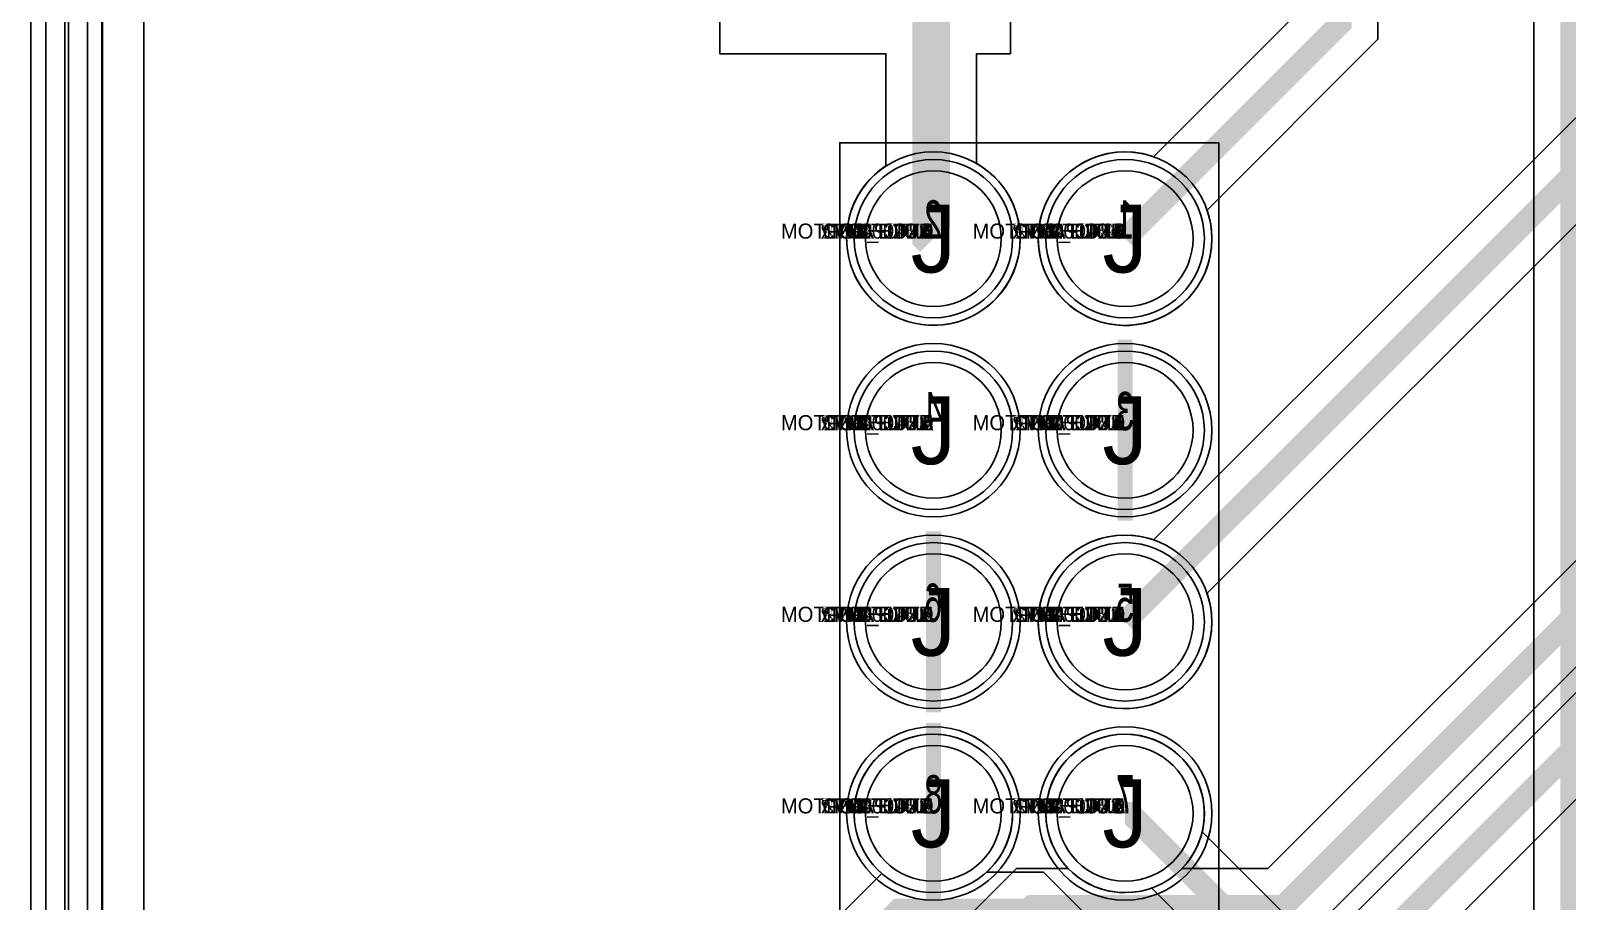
# Model space of a CAD drawing. Extents: x 0 to 323, y 0 to 320.
# Drawn here: x 1.51 to 21.87, y 199.52 to 211.06 of the extents above; entities that cross this region are included whole.
import ezdxf
from ezdxf.enums import TextEntityAlignment as Align

# ---------------------------------------------------------------- set-up
doc = ezdxf.new("R2010")
doc.units = 0
doc.header["$MEASUREMENT"] = 0
doc.layers.get('0').update_dxf_attribs({"linetype": 'CONTINUOUS'})
for name, color, linetype in [('BOARD_GEOMETRY_OUTLINE', 1, 'CONTINUOUS'), ('CDN_FIGURES', 7, 'CONTINUOUS'), ('ETCH_BOTTOM', 7, 'CONTINUOUS'), ('ETCH_GND', 3, 'CONTINUOUS'), ('ETCH_INT1', 4, 'CONTINUOUS'), ('ETCH_INT2', 5, 'CONTINUOUS'), ('ETCH_PWR', 6, 'CONTINUOUS'), ('ETCH_TOP', 2, 'CONTINUOUS'), ('MANUFACTURING_NCLEGEND-1-6', 8, 'CONTINUOUS'), ('PACKAGE_GEOMETRY_ASSEMBLY_TOP', 11, 'CONTINUOUS'), ('PACKAGE_GEOMETRY_PIN_NUMBER', 9, 'CONTINUOUS'), ('PACKAGE_KEEPIN_ALL', 12, 'CONTINUOUS')]:
    doc.layers.add(name, color=color, linetype=linetype)

# ---------------------------------------------------------------- blocks, each defined once
blk = doc.blocks.new('PAD_INFO')
for tag in ['SHAPE_TYPE', 'PAD_HEIGHT', 'PAD_LAYER', 'PAD_TYPE', 'PAD_WIDTH']:
    blk.add_attdef(tag, (0, 0), '', height=0.2)
at = {"flags": 2}
blk.add_attdef('CDN_TYPE', (0, 0), '', height=0.2, dxfattribs=at)
blk = doc.blocks.new('DRILL_INFO')
at = {"flags": 2}
blk.add_attdef('CDN_TYPE', (0, 0), '', height=0.2, dxfattribs=at)
for tag in ['FSHAPE', 'FCHAR', 'DRILL_HEIGHT', 'DIAMETER', 'PLATED', 'DRILL_WIDTH']:
    blk.add_attdef(tag, (0, 0), '', height=0.2)
blk = doc.blocks.new('CR1800X1200TH')
at = {"layer": 'ETCH_BOTTOM'}
blk.add_circle((0, 0), 0.9, dxfattribs=at)
at = {"layer": 'ETCH_GND'}
blk.add_circle((0, 0), 0.9, dxfattribs=at)
at = {"layer": 'ETCH_INT1'}
blk.add_circle((0, 0), 0.9, dxfattribs=at)
at = {"layer": 'ETCH_INT2'}
blk.add_circle((0, 0), 0.9, dxfattribs=at)
at = {"layer": 'ETCH_PWR'}
blk.add_circle((0, 0), 0.9, dxfattribs=at)
at = {"layer": 'ETCH_TOP'}
blk.add_circle((0, 0), 0.9, dxfattribs=at)
ref = blk.add_blockref('PAD_INFO', (0, 0))
ref.add_attrib('PAD_LAYER', 'ETCH_TOP', (0, 0), dxfattribs={"height": 0.2})
ref.add_attrib('SHAPE_TYPE', 'NULL', (0, 0), dxfattribs={"height": 0.2})
ref.add_attrib('PAD_TYPE', 'ANTIPAD', (0, 0), dxfattribs={"height": 0.2})
ref.add_attrib('PAD_WIDTH', '0.000000', (0, 0), dxfattribs={"height": 0.2})
ref.add_attrib('PAD_HEIGHT', '0.000000', (0, 0), dxfattribs={"height": 0.2})
ref = blk.add_blockref('PAD_INFO', (0, 0))
ref.add_attrib('PAD_LAYER', 'ETCH_GND', (0, 0), dxfattribs={"height": 0.2})
ref.add_attrib('SHAPE_TYPE', 'NULL', (0, 0), dxfattribs={"height": 0.2})
ref.add_attrib('PAD_TYPE', 'ANTIPAD', (0, 0), dxfattribs={"height": 0.2})
ref.add_attrib('PAD_WIDTH', '0.000000', (0, 0), dxfattribs={"height": 0.2})
ref.add_attrib('PAD_HEIGHT', '0.000000', (0, 0), dxfattribs={"height": 0.2})
ref = blk.add_blockref('PAD_INFO', (0, 0))
ref.add_attrib('PAD_LAYER', 'ETCH_INT1', (0, 0), dxfattribs={"height": 0.2})
ref.add_attrib('SHAPE_TYPE', 'NULL', (0, 0), dxfattribs={"height": 0.2})
ref.add_attrib('PAD_TYPE', 'ANTIPAD', (0, 0), dxfattribs={"height": 0.2})
ref.add_attrib('PAD_WIDTH', '0.000000', (0, 0), dxfattribs={"height": 0.2})
ref.add_attrib('PAD_HEIGHT', '0.000000', (0, 0), dxfattribs={"height": 0.2})
ref = blk.add_blockref('PAD_INFO', (0, 0))
ref.add_attrib('PAD_LAYER', 'ETCH_INT2', (0, 0), dxfattribs={"height": 0.2})
ref.add_attrib('SHAPE_TYPE', 'NULL', (0, 0), dxfattribs={"height": 0.2})
ref.add_attrib('PAD_TYPE', 'ANTIPAD', (0, 0), dxfattribs={"height": 0.2})
ref.add_attrib('PAD_WIDTH', '0.000000', (0, 0), dxfattribs={"height": 0.2})
ref.add_attrib('PAD_HEIGHT', '0.000000', (0, 0), dxfattribs={"height": 0.2})
ref = blk.add_blockref('PAD_INFO', (0, 0))
ref.add_attrib('PAD_LAYER', 'ETCH_PWR', (0, 0), dxfattribs={"height": 0.2})
ref.add_attrib('SHAPE_TYPE', 'NULL', (0, 0), dxfattribs={"height": 0.2})
ref.add_attrib('PAD_TYPE', 'ANTIPAD', (0, 0), dxfattribs={"height": 0.2})
ref.add_attrib('PAD_WIDTH', '0.000000', (0, 0), dxfattribs={"height": 0.2})
ref.add_attrib('PAD_HEIGHT', '0.000000', (0, 0), dxfattribs={"height": 0.2})
ref = blk.add_blockref('PAD_INFO', (0, 0))
ref.add_attrib('PAD_LAYER', 'ETCH_BOTTOM', (0, 0), dxfattribs={"height": 0.2})
ref.add_attrib('SHAPE_TYPE', 'NULL', (0, 0), dxfattribs={"height": 0.2})
ref.add_attrib('PAD_TYPE', 'ANTIPAD', (0, 0), dxfattribs={"height": 0.2})
ref.add_attrib('PAD_WIDTH', '0.000000', (0, 0), dxfattribs={"height": 0.2})
ref.add_attrib('PAD_HEIGHT', '0.000000', (0, 0), dxfattribs={"height": 0.2})
ref = blk.add_blockref('DRILL_INFO', (0, 0))
ref.add_attrib('DIAMETER', '1.200000', (0, 0), dxfattribs={"height": 0.2})
ref.add_attrib('PLATED', 'PLATED', (0, 0), dxfattribs={"height": 0.2})
ref.add_attrib('FSHAPE', 'CIRCLE', (0, 0), dxfattribs={"height": 0.2})
ref.add_attrib('FCHAR', 'J', (0, 0), dxfattribs={"height": 0.2})
ref.add_attrib('DRILL_WIDTH', '1.800000', (0, 0), dxfattribs={"height": 0.2})
ref.add_attrib('DRILL_HEIGHT', '1.800000', (0, 0), dxfattribs={"height": 0.2})
ref = blk.add_blockref('PAD_INFO', (0, 0))
ref.add_attrib('PAD_LAYER', 'ETCH_TOP', (0, 0), dxfattribs={"height": 0.2})
ref.add_attrib('SHAPE_TYPE', 'NULL', (0, 0), dxfattribs={"height": 0.2})
ref.add_attrib('PAD_TYPE', 'THERMAL', (0, 0), dxfattribs={"height": 0.2})
ref.add_attrib('PAD_WIDTH', '0.000000', (0, 0), dxfattribs={"height": 0.2})
ref.add_attrib('PAD_HEIGHT', '0.000000', (0, 0), dxfattribs={"height": 0.2})
ref = blk.add_blockref('PAD_INFO', (0, 0))
ref.add_attrib('PAD_LAYER', 'ETCH_GND', (0, 0), dxfattribs={"height": 0.2})
ref.add_attrib('SHAPE_TYPE', 'NULL', (0, 0), dxfattribs={"height": 0.2})
ref.add_attrib('PAD_TYPE', 'THERMAL', (0, 0), dxfattribs={"height": 0.2})
ref.add_attrib('PAD_WIDTH', '0.000000', (0, 0), dxfattribs={"height": 0.2})
ref.add_attrib('PAD_HEIGHT', '0.000000', (0, 0), dxfattribs={"height": 0.2})
ref = blk.add_blockref('PAD_INFO', (0, 0))
ref.add_attrib('PAD_LAYER', 'ETCH_INT1', (0, 0), dxfattribs={"height": 0.2})
ref.add_attrib('SHAPE_TYPE', 'NULL', (0, 0), dxfattribs={"height": 0.2})
ref.add_attrib('PAD_TYPE', 'THERMAL', (0, 0), dxfattribs={"height": 0.2})
ref.add_attrib('PAD_WIDTH', '0.000000', (0, 0), dxfattribs={"height": 0.2})
ref.add_attrib('PAD_HEIGHT', '0.000000', (0, 0), dxfattribs={"height": 0.2})
ref = blk.add_blockref('PAD_INFO', (0, 0))
ref.add_attrib('PAD_LAYER', 'ETCH_INT2', (0, 0), dxfattribs={"height": 0.2})
ref.add_attrib('SHAPE_TYPE', 'NULL', (0, 0), dxfattribs={"height": 0.2})
ref.add_attrib('PAD_TYPE', 'THERMAL', (0, 0), dxfattribs={"height": 0.2})
ref.add_attrib('PAD_WIDTH', '0.000000', (0, 0), dxfattribs={"height": 0.2})
ref.add_attrib('PAD_HEIGHT', '0.000000', (0, 0), dxfattribs={"height": 0.2})
ref = blk.add_blockref('PAD_INFO', (0, 0))
ref.add_attrib('PAD_LAYER', 'ETCH_PWR', (0, 0), dxfattribs={"height": 0.2})
ref.add_attrib('SHAPE_TYPE', 'NULL', (0, 0), dxfattribs={"height": 0.2})
ref.add_attrib('PAD_TYPE', 'THERMAL', (0, 0), dxfattribs={"height": 0.2})
ref.add_attrib('PAD_WIDTH', '0.000000', (0, 0), dxfattribs={"height": 0.2})
ref.add_attrib('PAD_HEIGHT', '0.000000', (0, 0), dxfattribs={"height": 0.2})
ref = blk.add_blockref('PAD_INFO', (0, 0))
ref.add_attrib('PAD_LAYER', 'ETCH_BOTTOM', (0, 0), dxfattribs={"height": 0.2})
ref.add_attrib('SHAPE_TYPE', 'NULL', (0, 0), dxfattribs={"height": 0.2})
ref.add_attrib('PAD_TYPE', 'THERMAL', (0, 0), dxfattribs={"height": 0.2})
ref.add_attrib('PAD_WIDTH', '0.000000', (0, 0), dxfattribs={"height": 0.2})
ref.add_attrib('PAD_HEIGHT', '0.000000', (0, 0), dxfattribs={"height": 0.2})
ref = blk.add_blockref('PAD_INFO', (0, 0))
ref.add_attrib('PAD_LAYER', 'ETCH_TOP', (0, 0), dxfattribs={"height": 0.2})
ref.add_attrib('SHAPE_TYPE', 'CIRCLE', (0, 0), dxfattribs={"height": 0.2})
ref.add_attrib('PAD_TYPE', 'REGULAR', (0, 0), dxfattribs={"height": 0.2})
ref.add_attrib('PAD_WIDTH', '1.800000', (0, 0), dxfattribs={"height": 0.2})
ref.add_attrib('PAD_HEIGHT', '1.800000', (0, 0), dxfattribs={"height": 0.2})
ref = blk.add_blockref('PAD_INFO', (0, 0))
ref.add_attrib('PAD_LAYER', 'ETCH_GND', (0, 0), dxfattribs={"height": 0.2})
ref.add_attrib('SHAPE_TYPE', 'CIRCLE', (0, 0), dxfattribs={"height": 0.2})
ref.add_attrib('PAD_TYPE', 'REGULAR', (0, 0), dxfattribs={"height": 0.2})
ref.add_attrib('PAD_WIDTH', '1.800000', (0, 0), dxfattribs={"height": 0.2})
ref.add_attrib('PAD_HEIGHT', '1.800000', (0, 0), dxfattribs={"height": 0.2})
ref = blk.add_blockref('PAD_INFO', (0, 0))
ref.add_attrib('PAD_LAYER', 'ETCH_INT1', (0, 0), dxfattribs={"height": 0.2})
ref.add_attrib('SHAPE_TYPE', 'CIRCLE', (0, 0), dxfattribs={"height": 0.2})
ref.add_attrib('PAD_TYPE', 'REGULAR', (0, 0), dxfattribs={"height": 0.2})
ref.add_attrib('PAD_WIDTH', '1.800000', (0, 0), dxfattribs={"height": 0.2})
ref.add_attrib('PAD_HEIGHT', '1.800000', (0, 0), dxfattribs={"height": 0.2})
ref = blk.add_blockref('PAD_INFO', (0, 0))
ref.add_attrib('PAD_LAYER', 'ETCH_INT2', (0, 0), dxfattribs={"height": 0.2})
ref.add_attrib('SHAPE_TYPE', 'CIRCLE', (0, 0), dxfattribs={"height": 0.2})
ref.add_attrib('PAD_TYPE', 'REGULAR', (0, 0), dxfattribs={"height": 0.2})
ref.add_attrib('PAD_WIDTH', '1.800000', (0, 0), dxfattribs={"height": 0.2})
ref.add_attrib('PAD_HEIGHT', '1.800000', (0, 0), dxfattribs={"height": 0.2})
ref = blk.add_blockref('PAD_INFO', (0, 0))
ref.add_attrib('PAD_LAYER', 'ETCH_PWR', (0, 0), dxfattribs={"height": 0.2})
ref.add_attrib('SHAPE_TYPE', 'CIRCLE', (0, 0), dxfattribs={"height": 0.2})
ref.add_attrib('PAD_TYPE', 'REGULAR', (0, 0), dxfattribs={"height": 0.2})
ref.add_attrib('PAD_WIDTH', '1.800000', (0, 0), dxfattribs={"height": 0.2})
ref.add_attrib('PAD_HEIGHT', '1.800000', (0, 0), dxfattribs={"height": 0.2})
ref = blk.add_blockref('PAD_INFO', (0, 0))
ref.add_attrib('PAD_LAYER', 'ETCH_BOTTOM', (0, 0), dxfattribs={"height": 0.2})
ref.add_attrib('SHAPE_TYPE', 'CIRCLE', (0, 0), dxfattribs={"height": 0.2})
ref.add_attrib('PAD_TYPE', 'REGULAR', (0, 0), dxfattribs={"height": 0.2})
ref.add_attrib('PAD_WIDTH', '1.800000', (0, 0), dxfattribs={"height": 0.2})
ref.add_attrib('PAD_HEIGHT', '1.800000', (0, 0), dxfattribs={"height": 0.2})
for tag in ['CDN_TYPE', 'PIN']:
    blk.add_attdef(tag, (0, 0), '', height=0.2)
at = {"flags": 2}
for tag in ['PSTKNAME', 'BBV']:
    blk.add_attdef(tag, (0, 0), '', height=0.2, dxfattribs=at)
blk = doc.blocks.new('F562')
at = {"layer": 'PACKAGE_GEOMETRY_ASSEMBLY_TOP'}
blk.add_lwpolyline([(-1.24, -49.53), (3.78, -49.53), (3.78, 1.27), (-1.24, 1.27)], close=True, dxfattribs=at)
at = {"layer": 'ETCH_TOP'}
ref = blk.add_blockref('CR1800X1200TH', (0, 0), dxfattribs=at)
ref.add_attrib('CDN_TYPE', 'PIN', (0, 0), dxfattribs={"height": 0.2})
ref.add_attrib('PIN', '1', (0, 0), dxfattribs={"height": 0.2})
ref = blk.add_blockref('CR1800X1200TH', (2.54, 0), dxfattribs=at)
ref.add_attrib('CDN_TYPE', 'PIN', (0, 0), dxfattribs={"height": 0.2})
ref.add_attrib('PIN', '2', (0, 0), dxfattribs={"height": 0.2})
ref = blk.add_blockref('CR1800X1200TH', (0, -48.26), dxfattribs=at)
ref.add_attrib('CDN_TYPE', 'PIN', (0, 0), dxfattribs={"height": 0.2})
ref.add_attrib('PIN', '39', (0, 0), dxfattribs={"height": 0.2})
ref = blk.add_blockref('CR1800X1200TH', (0, -45.72), dxfattribs=at)
ref.add_attrib('CDN_TYPE', 'PIN', (0, 0), dxfattribs={"height": 0.2})
ref.add_attrib('PIN', '37', (0, 0), dxfattribs={"height": 0.2})
ref = blk.add_blockref('CR1800X1200TH', (0, -43.18), dxfattribs=at)
ref.add_attrib('CDN_TYPE', 'PIN', (0, 0), dxfattribs={"height": 0.2})
ref.add_attrib('PIN', '35', (0, 0), dxfattribs={"height": 0.2})
ref = blk.add_blockref('CR1800X1200TH', (0, -40.64), dxfattribs=at)
ref.add_attrib('CDN_TYPE', 'PIN', (0, 0), dxfattribs={"height": 0.2})
ref.add_attrib('PIN', '33', (0, 0), dxfattribs={"height": 0.2})
ref = blk.add_blockref('CR1800X1200TH', (0, -38.1), dxfattribs=at)
ref.add_attrib('CDN_TYPE', 'PIN', (0, 0), dxfattribs={"height": 0.2})
ref.add_attrib('PIN', '31', (0, 0), dxfattribs={"height": 0.2})
ref = blk.add_blockref('CR1800X1200TH', (0, -35.56), dxfattribs=at)
ref.add_attrib('CDN_TYPE', 'PIN', (0, 0), dxfattribs={"height": 0.2})
ref.add_attrib('PIN', '29', (0, 0), dxfattribs={"height": 0.2})
ref = blk.add_blockref('CR1800X1200TH', (0, -33.02), dxfattribs=at)
ref.add_attrib('CDN_TYPE', 'PIN', (0, 0), dxfattribs={"height": 0.2})
ref.add_attrib('PIN', '27', (0, 0), dxfattribs={"height": 0.2})
ref = blk.add_blockref('CR1800X1200TH', (0, -30.48), dxfattribs=at)
ref.add_attrib('CDN_TYPE', 'PIN', (0, 0), dxfattribs={"height": 0.2})
ref.add_attrib('PIN', '25', (0, 0), dxfattribs={"height": 0.2})
ref = blk.add_blockref('CR1800X1200TH', (0, -27.94), dxfattribs=at)
ref.add_attrib('CDN_TYPE', 'PIN', (0, 0), dxfattribs={"height": 0.2})
ref.add_attrib('PIN', '23', (0, 0), dxfattribs={"height": 0.2})
ref = blk.add_blockref('CR1800X1200TH', (0, -25.4), dxfattribs=at)
ref.add_attrib('CDN_TYPE', 'PIN', (0, 0), dxfattribs={"height": 0.2})
ref.add_attrib('PIN', '21', (0, 0), dxfattribs={"height": 0.2})
ref = blk.add_blockref('CR1800X1200TH', (0, -22.86), dxfattribs=at)
ref.add_attrib('CDN_TYPE', 'PIN', (0, 0), dxfattribs={"height": 0.2})
ref.add_attrib('PIN', '19', (0, 0), dxfattribs={"height": 0.2})
ref = blk.add_blockref('CR1800X1200TH', (0, -15.24), dxfattribs=at)
ref.add_attrib('CDN_TYPE', 'PIN', (0, 0), dxfattribs={"height": 0.2})
ref.add_attrib('PIN', '13', (0, 0), dxfattribs={"height": 0.2})
ref = blk.add_blockref('CR1800X1200TH', (0, -10.16), dxfattribs=at)
ref.add_attrib('CDN_TYPE', 'PIN', (0, 0), dxfattribs={"height": 0.2})
ref.add_attrib('PIN', '9', (0, 0), dxfattribs={"height": 0.2})
ref = blk.add_blockref('CR1800X1200TH', (0, -2.54), dxfattribs=at)
ref.add_attrib('CDN_TYPE', 'PIN', (0, 0), dxfattribs={"height": 0.2})
ref.add_attrib('PIN', '3', (0, 0), dxfattribs={"height": 0.2})
ref = blk.add_blockref('CR1800X1200TH', (0, -20.32), dxfattribs=at)
ref.add_attrib('CDN_TYPE', 'PIN', (0, 0), dxfattribs={"height": 0.2})
ref.add_attrib('PIN', '17', (0, 0), dxfattribs={"height": 0.2})
ref = blk.add_blockref('CR1800X1200TH', (0, -17.78), dxfattribs=at)
ref.add_attrib('CDN_TYPE', 'PIN', (0, 0), dxfattribs={"height": 0.2})
ref.add_attrib('PIN', '15', (0, 0), dxfattribs={"height": 0.2})
ref = blk.add_blockref('CR1800X1200TH', (0, -12.7), dxfattribs=at)
ref.add_attrib('CDN_TYPE', 'PIN', (0, 0), dxfattribs={"height": 0.2})
ref.add_attrib('PIN', '11', (0, 0), dxfattribs={"height": 0.2})
ref = blk.add_blockref('CR1800X1200TH', (0, -7.62), dxfattribs=at)
ref.add_attrib('CDN_TYPE', 'PIN', (0, 0), dxfattribs={"height": 0.2})
ref.add_attrib('PIN', '7', (0, 0), dxfattribs={"height": 0.2})
ref = blk.add_blockref('CR1800X1200TH', (0, -5.08), dxfattribs=at)
ref.add_attrib('CDN_TYPE', 'PIN', (0, 0), dxfattribs={"height": 0.2})
ref.add_attrib('PIN', '5', (0, 0), dxfattribs={"height": 0.2})
ref = blk.add_blockref('CR1800X1200TH', (2.54, -48.26), dxfattribs=at)
ref.add_attrib('CDN_TYPE', 'PIN', (0, 0), dxfattribs={"height": 0.2})
ref.add_attrib('PIN', '40', (0, 0), dxfattribs={"height": 0.2})
ref = blk.add_blockref('CR1800X1200TH', (2.54, -2.54), dxfattribs=at)
ref.add_attrib('CDN_TYPE', 'PIN', (0, 0), dxfattribs={"height": 0.2})
ref.add_attrib('PIN', '4', (0, 0), dxfattribs={"height": 0.2})
ref = blk.add_blockref('CR1800X1200TH', (2.54, -45.72), dxfattribs=at)
ref.add_attrib('CDN_TYPE', 'PIN', (0, 0), dxfattribs={"height": 0.2})
ref.add_attrib('PIN', '38', (0, 0), dxfattribs={"height": 0.2})
ref = blk.add_blockref('CR1800X1200TH', (2.54, -43.18), dxfattribs=at)
ref.add_attrib('CDN_TYPE', 'PIN', (0, 0), dxfattribs={"height": 0.2})
ref.add_attrib('PIN', '36', (0, 0), dxfattribs={"height": 0.2})
ref = blk.add_blockref('CR1800X1200TH', (2.54, -40.64), dxfattribs=at)
ref.add_attrib('CDN_TYPE', 'PIN', (0, 0), dxfattribs={"height": 0.2})
ref.add_attrib('PIN', '34', (0, 0), dxfattribs={"height": 0.2})
ref = blk.add_blockref('CR1800X1200TH', (2.54, -38.1), dxfattribs=at)
ref.add_attrib('CDN_TYPE', 'PIN', (0, 0), dxfattribs={"height": 0.2})
ref.add_attrib('PIN', '32', (0, 0), dxfattribs={"height": 0.2})
ref = blk.add_blockref('CR1800X1200TH', (2.54, -35.56), dxfattribs=at)
ref.add_attrib('CDN_TYPE', 'PIN', (0, 0), dxfattribs={"height": 0.2})
ref.add_attrib('PIN', '30', (0, 0), dxfattribs={"height": 0.2})
ref = blk.add_blockref('CR1800X1200TH', (2.54, -7.62), dxfattribs=at)
ref.add_attrib('CDN_TYPE', 'PIN', (0, 0), dxfattribs={"height": 0.2})
ref.add_attrib('PIN', '8', (0, 0), dxfattribs={"height": 0.2})
ref = blk.add_blockref('CR1800X1200TH', (2.54, -33.02), dxfattribs=at)
ref.add_attrib('CDN_TYPE', 'PIN', (0, 0), dxfattribs={"height": 0.2})
ref.add_attrib('PIN', '28', (0, 0), dxfattribs={"height": 0.2})
ref = blk.add_blockref('CR1800X1200TH', (2.54, -30.48), dxfattribs=at)
ref.add_attrib('CDN_TYPE', 'PIN', (0, 0), dxfattribs={"height": 0.2})
ref.add_attrib('PIN', '26', (0, 0), dxfattribs={"height": 0.2})
ref = blk.add_blockref('CR1800X1200TH', (2.54, -27.94), dxfattribs=at)
ref.add_attrib('CDN_TYPE', 'PIN', (0, 0), dxfattribs={"height": 0.2})
ref.add_attrib('PIN', '24', (0, 0), dxfattribs={"height": 0.2})
ref = blk.add_blockref('CR1800X1200TH', (2.54, -25.4), dxfattribs=at)
ref.add_attrib('CDN_TYPE', 'PIN', (0, 0), dxfattribs={"height": 0.2})
ref.add_attrib('PIN', '22', (0, 0), dxfattribs={"height": 0.2})
ref = blk.add_blockref('CR1800X1200TH', (2.54, -22.86), dxfattribs=at)
ref.add_attrib('CDN_TYPE', 'PIN', (0, 0), dxfattribs={"height": 0.2})
ref.add_attrib('PIN', '20', (0, 0), dxfattribs={"height": 0.2})
ref = blk.add_blockref('CR1800X1200TH', (2.54, -5.08), dxfattribs=at)
ref.add_attrib('CDN_TYPE', 'PIN', (0, 0), dxfattribs={"height": 0.2})
ref.add_attrib('PIN', '6', (0, 0), dxfattribs={"height": 0.2})
ref = blk.add_blockref('CR1800X1200TH', (2.54, -20.32), dxfattribs=at)
ref.add_attrib('CDN_TYPE', 'PIN', (0, 0), dxfattribs={"height": 0.2})
ref.add_attrib('PIN', '18', (0, 0), dxfattribs={"height": 0.2})
ref = blk.add_blockref('CR1800X1200TH', (2.54, -17.78), dxfattribs=at)
ref.add_attrib('CDN_TYPE', 'PIN', (0, 0), dxfattribs={"height": 0.2})
ref.add_attrib('PIN', '16', (0, 0), dxfattribs={"height": 0.2})
ref = blk.add_blockref('CR1800X1200TH', (2.54, -12.7), dxfattribs=at)
ref.add_attrib('CDN_TYPE', 'PIN', (0, 0), dxfattribs={"height": 0.2})
ref.add_attrib('PIN', '12', (0, 0), dxfattribs={"height": 0.2})
ref = blk.add_blockref('CR1800X1200TH', (2.54, -10.16), dxfattribs=at)
ref.add_attrib('CDN_TYPE', 'PIN', (0, 0), dxfattribs={"height": 0.2})
ref.add_attrib('PIN', '10', (0, 0), dxfattribs={"height": 0.2})
ref = blk.add_blockref('CR1800X1200TH', (2.54, -15.24), dxfattribs=at)
ref.add_attrib('CDN_TYPE', 'PIN', (0, 0), dxfattribs={"height": 0.2})
ref.add_attrib('PIN', '14', (0, 0), dxfattribs={"height": 0.2})
at = {"flags": 2}
for tag in ['SYMBOL_TYPE', 'CDN_TYPE', 'REFDES']:
    blk.add_attdef(tag, (0, 0), '', height=0.2, dxfattribs=at)
blk = doc.blocks.new('FIGURE_CIRCLE')
at = {"layer": 'CDN_FIGURES'}
blk.add_circle((0, 0), 0.5, dxfattribs=at)

msp = doc.modelspace()

# ---------------------------------------------------------------- linework, layer by layer
at = {"layer": 'BOARD_GEOMETRY_OUTLINE'}
msp.add_lwpolyline([(1.513, 154.805), (1.513, 272.805), (191.513, 272.805), (191.513, 154.805)], close=True, dxfattribs=at)
at = {"layer": 'ETCH_BOTTOM'}
msp.add_lwpolyline([(2.453, 155.555), (2.453, 271.875), (190.943, 271.875), (190.943, 155.555), (176.033, 155.555), (176.033, 158.165), (150.373, 158.165), (150.373, 155.555)], close=True, dxfattribs=at)
for points, format in [([(21.428, 199.188), (21.428, 221.135), (19.363, 219.07), (19.363, 210.948), (17.099, 208.684, -4.370474), (16.391, 209.391), (18.363, 211.363), (18.363, 219.484), (22.084, 223.206), (28.27, 223.206), (29.27, 222.206), (31.613, 222.206), (31.613, 225.706)], "xyb"), ([(36.213, 221.705, 0.3, 0.3, 0), (29.063, 221.705, 0.3, 0.3, 0), (28.063, 222.705, 0.3, 0.3, 0), (22.291, 222.705, 0.3, 0.3, 0), (18.863, 219.277, 0.3, 0.3, 0), (18.863, 211.155, 0.3, 0.3, 0), (16.013, 208.305, 0.3, 0.3, 0)], "xyseb"), ([(16.013, 193.065, 0.3, 0.3, 0), (21.928, 198.98, 0.3, 0.3, 0), (21.928, 221.705, 0.3, 0.3, 0), (23.213, 221.705, 0.3, 0.3, 0)], "xyseb"), ([(16.013, 205.765, 0.2, 0.2, 0), (16.013, 206.966, 0.2, 0.2, 0)], "xyseb"), ([(16.013, 204.565, 0.2, 0.2, 0), (16.013, 205.765, 0.2, 0.2, 0)], "xyseb"), ([(13.473, 203.225, 0.2, 0.2, 0), (13.473, 204.426, 0.2, 0.2, 0)], "xyseb"), ([(13.473, 202.025, 0.2, 0.2, 0), (13.473, 203.225, 0.2, 0.2, 0)], "xyseb"), ([(13.473, 200.685, 0.2, 0.2, 0), (13.473, 201.886, 0.2, 0.2, 0)], "xyseb"), ([(13.473, 199.485, 0.2, 0.2, 0), (13.473, 200.685, 0.2, 0.2, 0)], "xyseb")]:
    msp.add_lwpolyline(points, format=format, dxfattribs=at)
for points in [[(14.623, 208.305, 1), (12.323, 208.305, 1)], [(14.623, 205.765, 1), (12.323, 205.765, 1)], [(17.163, 205.765, 1), (14.863, 205.765, 1)], [(14.623, 203.225, 1), (12.323, 203.225, 1)], [(17.163, 203.225, 1), (14.863, 203.225, 1)], [(14.623, 200.685, 1), (12.323, 200.685, 1)], [(17.163, 200.685, 1), (14.863, 200.685, 1)]]:
    msp.add_lwpolyline(points, format="xyb", close=True, dxfattribs=at)
at = {"layer": 'ETCH_GND'}
msp.add_lwpolyline([(150.123, 155.155), (2.013, 155.155), (2.013, 272.255), (191.113, 272.255), (191.113, 155.155), (176.083, 155.155), (176.083, 158.385), (150.123, 158.385)], close=True, dxfattribs=at)
for points in [[(14.523, 208.305, 1), (12.423, 208.305, 1)], [(17.063, 208.305, 1), (14.963, 208.305, 1)], [(14.523, 205.765, 1), (12.423, 205.765, 1)], [(17.063, 203.225, 1), (14.963, 203.225, 1)], [(17.063, 200.685, 1), (14.963, 200.685, 1)]]:
    msp.add_lwpolyline(points, format="xyb", close=True, dxfattribs=at)
at = {"layer": 'ETCH_INT1'}
msp.add_lwpolyline([(150.003, 155.505), (2.263, 155.505), (2.263, 272.305), (190.563, 272.305)], dxfattribs=at)
for points, format in [([(161.663, 263.105, 0.3, 0.3, 0), (166.833, 257.935, 0.3, 0.3, 0), (166.833, 245.955, 0.3, 0.3, 0), (166.863, 245.925, 0.3, 0.3, 0), (166.863, 245.386, 0.3, 0.3, 0), (166.833, 245.356, 0.3, 0.3, 0), (166.833, 226.175, 0.3, 0.3, 0), (147.643, 206.985, 0.3, 0.3, 0), (128.812, 206.985, 0.3, 0.3, 0), (128.782, 206.955, 0.3, 0.3, 0), (128.243, 206.955, 0.3, 0.3, 0), (128.213, 206.985, 0.3, 0.3, 0), (127.193, 206.985, 0.3, 0.3, 0), (125.613, 205.405, 0.3, 0.3, 0), (91.613, 205.405, 0.3, 0.3, 0), (91.093, 204.885, 0.3, 0.3, 0), (25.293, 204.885, 0.3, 0.3, 0), (16.013, 195.605, 0.3, 0.3, 0)], "xyseb"), ([(13.772, 199.152), (14.576, 199.956), (15.258, 199.956, -2.357659), (16.768, 199.956), (17.906, 199.956), (27.456, 209.506), (29.158, 209.506, -1.009846), (30.158, 209.506), (36.149, 209.506, -70.921901), (36.177, 209.506), (43.512, 209.506, -1.999001), (44.313, 209.506), (47.12, 209.506), (47.462, 209.164, -1.380621), (48.32, 208.756), (48.356, 208.756), (48.581, 208.981), (60.261, 208.981)], "xyb"), ([(101.363, 208.585, 0.3, 0.3, 0), (74.953, 208.585, 0.3, 0.3, 0), (74.563, 208.975, 0.3, 0.3, 0), (61.562, 208.975, 0.3, 0.3, 0), (61.532, 209.005, 0.3, 0.3, 0), (60.993, 209.005, 0.3, 0.3, 0), (60.613, 208.625, 0.3, 0.3, 0), (60.613, 208.582, 0.3, 0.3, 0), (60.511, 208.48, 0.3, 0.3, 0), (48.788, 208.48, 0.3, 0.3, 0), (48.563, 208.255, 0.3, 0.3, 0), (47.663, 208.255, 0.3, 0.3, 0), (46.913, 209.005, 0.3, 0.3, 0), (30.072, 209.005, 0.3, 0.3, 0), (29.927, 208.86, 0.3, 0.3, 0), (29.388, 208.86, 0.3, 0.3, 0), (29.243, 209.005, 0.3, 0.3, 0), (27.663, 209.005, 0.3, 0.3, 0), (18.113, 199.455, 0.3, 0.3, 0), (14.783, 199.455, 0.3, 0.3, 0), (13.473, 198.145, 0.3, 0.3, 0)], "xyseb"), ([(60.511, 207.98), (56.381, 207.98, -1.440731), (55.444, 207.98), (48.995, 207.98), (48.77, 207.755), (47.456, 207.755), (46.706, 208.505), (42.963, 208.505, -2.997003), (42.362, 208.505), (30.279, 208.505), (30.134, 208.36), (29.181, 208.36), (29.036, 208.505), (27.87, 208.505), (18.32, 198.955)], "xyb"), ([(91.063, 204.385), (75.529, 204.385, -1.457307), (74.596, 204.385), (56.529, 204.385, -1.457307), (55.596, 204.385), (38.007, 204.385, -1.643726), (37.119, 204.385), (25.5, 204.385), (17.019, 195.905, -3.946277), (16.312, 196.612), (25.086, 205.386), (90.392, 205.386, -1.157049)], "xyb")]:
    msp.add_lwpolyline(points, format=format, dxfattribs=at)
for points in [[(14.523, 208.305, 1), (12.423, 208.305, 1)], [(17.063, 208.305, 1), (14.963, 208.305, 1)], [(14.523, 205.765, 1), (12.423, 205.765, 1)], [(17.063, 205.765, 1), (14.963, 205.765, 1)], [(14.523, 203.225, 1), (12.423, 203.225, 1)], [(17.063, 203.225, 1), (14.963, 203.225, 1)], [(14.523, 200.685, 1), (12.423, 200.685, 1)]]:
    msp.add_lwpolyline(points, format="xyb", close=True, dxfattribs=at)
at = {"layer": 'ETCH_INT2'}
msp.add_lwpolyline([(149.883, 155.005), (1.963, 155.005), (1.713, 155.255), (1.713, 227.005)], dxfattribs=at)
for points in [[(14.523, 208.305, 1), (12.423, 208.305, 1)], [(17.063, 208.305, 1), (14.963, 208.305, 1)], [(14.523, 205.765, 1), (12.423, 205.765, 1)], [(17.063, 205.765, 1), (14.963, 205.765, 1)], [(14.523, 203.225, 1), (12.423, 203.225, 1)], [(17.063, 203.225, 1), (14.963, 203.225, 1)]]:
    msp.add_lwpolyline(points, format="xyb", close=True, dxfattribs=at)
for points, format in [([(15.69, 199.145), (14.93, 199.906), (14.176, 199.906, 2.650499), (12.789, 199.889), (10.313, 197.413)], "xyb"), ([(18.613, 198.863), (17.034, 200.441, 3.939894), (16.365, 199.696), (17.613, 198.448)], "xyb"), ([(16.013, 200.685, 0.3, 0.3, 0), (16.083, 200.685, 0.3, 0.3, 0), (18.113, 198.655, 0.3, 0.3, 0), (18.113, 197.855, 0.3, 0.3, 0), (17.163, 196.905, 0.3, 0.3, 0), (12.513, 196.905, 0.3, 0.3, 0), (11.613, 196.005, 0.3, 0.3, 0), (11.613, 168.655, 0.3, 0.3, 0), (12.113, 168.155, 0.3, 0.3, 0), (12.113, 159.755, 0.3, 0.3, 0), (12.213, 159.655, 0.3, 0.3, 0), (12.213, 159.608, 0.3, 0.3, 0), (13.915, 157.905, 0.3, 0.3, 0), (173.113, 157.905, 0.3, 0.3, 0), (182.163, 166.955, 0.3, 0.3, 0), (182.163, 174.405, 0.3, 0.3, 0), (181.513, 175.055, 0.3, 0.3, 0), (181.513, 175.066, 0.3, 0.3, 0), (181.503, 175.076, 0.3, 0.3, 0), (181.503, 175.615, 0.3, 0.3, 0), (181.513, 175.625, 0.3, 0.3, 0), (181.513, 176.155, 0.3, 0.3, 0), (179.063, 178.605, 0.3, 0.3, 0), (179.013, 178.605, 0.3, 0.3, 0)], "xyseb"), ([(176.563, 195.655, 0.3, 0.3, 0), (178.263, 193.955, 0.3, 0.3, 0), (180.863, 193.955, 0.3, 0.3, 0), (187.763, 187.055, 0.3, 0.3, 0), (187.763, 169.905, 0.3, 0.3, 0), (175.023, 157.165, 0.3, 0.3, 0), (150.803, 157.165, 0.3, 0.3, 0), (150.183, 156.545, 0.3, 0.3, 0), (150.183, 156.305, 0.3, 0.3, 0), (14.669, 156.305, 0.3, 0.3, 0), (11.213, 159.761, 0.3, 0.3, 0), (11.213, 167.605, 0.3, 0.3, 0), (10.813, 168.005, 0.3, 0.3, 0), (10.813, 197.205, 0.3, 0.3, 0), (13.013, 199.405, 0.3, 0.3, 0), (14.723, 199.405, 0.3, 0.3, 0), (15.983, 198.145, 0.3, 0.3, 0), (16.013, 198.145, 0.3, 0.3, 0)], "xyseb")]:
    msp.add_lwpolyline(points, format=format, dxfattribs=at)
at = {"layer": 'ETCH_PWR'}
msp.add_lwpolyline([(150.383, 155.605), (3.213, 155.605), (2.463, 156.355), (2.463, 271.805)], dxfattribs=at)
for points in [[(14.523, 208.305, 1), (12.423, 208.305, 1)], [(17.063, 208.305, 1), (14.963, 208.305, 1)], [(14.523, 205.765, 1), (12.423, 205.765, 1)], [(17.063, 205.765, 1), (14.963, 205.765, 1)], [(14.523, 203.225, 1), (12.423, 203.225, 1)], [(17.063, 203.225, 1), (14.963, 203.225, 1)], [(14.523, 200.685, 1), (12.423, 200.685, 1)], [(17.063, 200.685, 1), (14.963, 200.685, 1)]]:
    msp.add_lwpolyline(points, format="xyb", close=True, dxfattribs=at)
at = {"layer": 'ETCH_TOP'}
msp.add_lwpolyline([(1.963, 155.275), (1.963, 272.195), (190.953, 272.195), (190.953, 155.275), (176.083, 155.275), (176.083, 158.445), (150.243, 158.445), (150.243, 155.275)], close=True, dxfattribs=at)
for points in [[(14.043, 209.304, -3.549511), (12.843, 209.268), (12.843, 210.755), (10.643, 210.755), (10.643, 211.455), (9.264, 211.455), (5.553, 215.167), (5.553, 234.334), (8.047, 236.829, -1.107293), (9.938, 236.829), (10.071, 236.696, -3.601738), (10.763, 236.003), (10.896, 235.871, -2.810608), (10.047, 235.022), (9.915, 235.155, -1.27916), (8.071, 235.155), (6.753, 233.837), (6.753, 215.664), (9.761, 212.656), (10.643, 212.656), (10.643, 213.356), (14.493, 213.356), (14.493, 210.755), (14.043, 210.755)], [(17.163, 208.305, 1), (14.863, 208.305, 1)], [(14.623, 205.765, 1), (12.323, 205.765, 1)], [(17.163, 205.765, 1), (14.863, 205.765, 1)], [(14.623, 203.225, 1), (12.323, 203.225, 1)], [(14.623, 200.685, 1), (12.323, 200.685, 1)], [(17.163, 200.685, 1), (14.863, 200.685, 1)]]:
    msp.add_lwpolyline(points, format="xyb", close=True, dxfattribs=at)
for points, format in [([(28.005, 214.51), (17.099, 203.604, -4.370474), (16.391, 204.311), (27.591, 215.511)], "xyb"), ([(16.013, 203.225, 0.3, 0.3, 0), (27.798, 215.01, 0.3, 0.3, 0), (30.646, 215.01, 0.3, 0.3, 0), (30.691, 215.055, 0.3, 0.3, 0), (31.23, 215.055, 0.3, 0.3, 0), (31.275, 215.01, 0.3, 0.3, 0), (31.851, 215.01, 0.3, 0.3, 0), (31.896, 215.055, 0.3, 0.3, 0), (32.434, 215.055, 0.3, 0.3, 0), (32.479, 215.01, 0.3, 0.3, 0), (66.946, 215.01, 0.3, 0.3, 0), (67.141, 215.205, 0.3, 0.3, 0), (68.884, 215.205, 0.3, 0.3, 0), (69.334, 214.755, 0.3, 0.3, 0), (85.091, 214.755, 0.3, 0.3, 0), (85.141, 214.805, 0.3, 0.3, 0), (85.68, 214.805, 0.3, 0.3, 0), (85.73, 214.755, 0.3, 0.3, 0), (86.296, 214.755, 0.3, 0.3, 0), (86.346, 214.805, 0.3, 0.3, 0), (86.884, 214.805, 0.3, 0.3, 0), (86.934, 214.755, 0.3, 0.3, 0), (140.441, 214.755, 0.3, 0.3, 0)], "xyseb"), ([(13.443, 212.055, 0.5, 0.5, 0), (13.443, 208.335, 0.5, 0.5, 0), (13.473, 208.305, 0.5, 0.5, 0)], "xyseb"), ([(16.013, 205.765, 0.15, 0.15, 0), (16.013, 206.966, 0.15, 0.15, 0)], "xyseb"), ([(16.013, 204.565, 0.15, 0.15, 0), (16.013, 205.765, 0.15, 0.15, 0)], "xyseb"), ([(13.473, 203.225, 0.15, 0.15, 0), (13.473, 204.426, 0.15, 0.15, 0)], "xyseb"), ([(13.473, 202.025, 0.15, 0.15, 0), (13.473, 203.225, 0.15, 0.15, 0)], "xyseb"), ([(13.473, 200.685, 0.15, 0.15, 0), (13.473, 201.886, 0.15, 0.15, 0)], "xyseb"), ([(13.473, 199.485, 0.15, 0.15, 0), (13.473, 200.685, 0.15, 0.15, 0)], "xyseb")]:
    msp.add_lwpolyline(points, format=format, dxfattribs=at)
at = {"layer": 'PACKAGE_KEEPIN_ALL'}
msp.add_lwpolyline([(3.013, 271.805), (3.013, 156.305), (190.513, 156.305), (190.513, 271.805)], close=True, dxfattribs=at)

# ---------------------------------------------------------------- block references
at = {"xscale": -1}
msp.add_blockref('F562', (16.013, 208.305), dxfattribs=at)
at = {"layer": 'MANUFACTURING_NCLEGEND-1-6', "xscale": 1.8, "yscale": 1.8}
for p in [(13.473, 208.305), (16.013, 208.305), (13.473, 205.765), (16.013, 205.765), (13.473, 203.225), (16.013, 203.225), (13.473, 200.685), (16.013, 200.685)]:
    msp.add_blockref('FIGURE_CIRCLE', p, dxfattribs=at)

# ---------------------------------------------------------------- texts
at = {"layer": 'MANUFACTURING_NCLEGEND-1-6'}
for p in [(13.473, 208.305), (16.013, 208.305), (13.473, 205.765), (16.013, 205.765), (13.473, 203.225), (16.013, 203.225), (13.473, 200.685), (16.013, 200.685)]:
    msp.add_text('J', height=0.9, dxfattribs=at).set_placement(p, align=Align.MIDDLE_CENTER)
at = {"layer": 'PACKAGE_GEOMETRY_PIN_NUMBER', "text_generation_flag": 2, "width": 0.649606}
for s, p in [('2', (13.473, 208.305)), ('1', (16.013, 208.305)), ('4', (13.473, 205.765)), ('3', (16.013, 205.765)), ('6', (13.473, 203.225)), ('5', (16.013, 203.225)), ('8', (13.473, 200.685)), ('7', (16.013, 200.685))]:
    msp.add_text(s, height=0.508, dxfattribs=at).set_placement(p, align=Align.CENTER)

doc.saveas('drawing.dxf')
